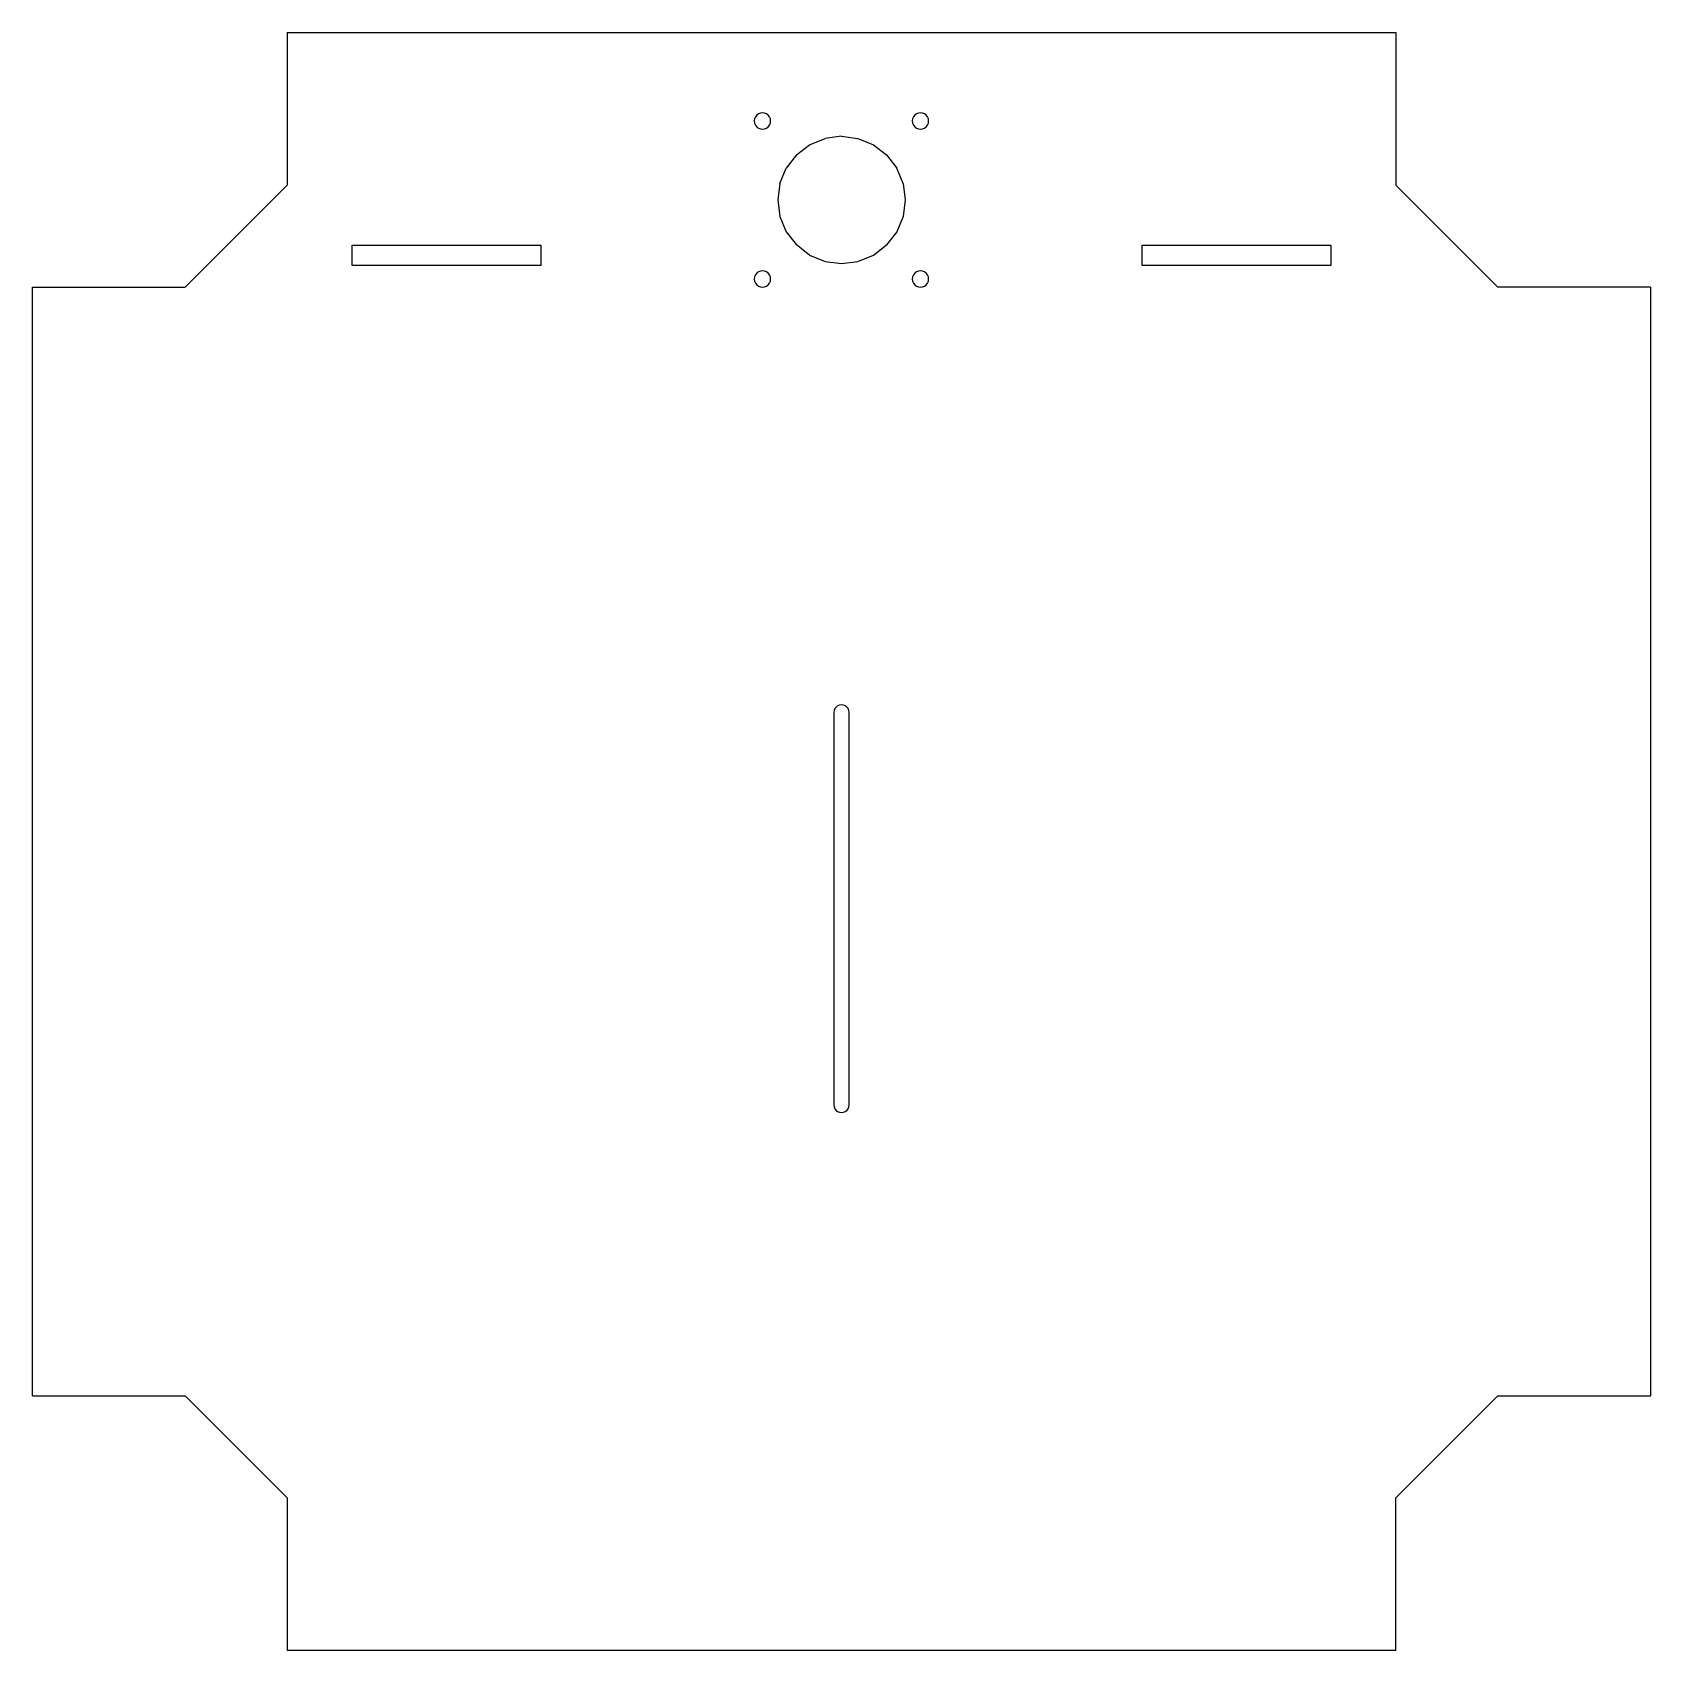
# Model space of a CAD drawing. Header units: metres. Extents: x 1474 to 1792, y 1335 to 1653.
import ezdxf

# ---------------------------------------------------------------- set-up
doc = ezdxf.new("R2010")
doc.units = ezdxf.units.M

msp = doc.modelspace()

# ---------------------------------------------------------------- linework, layer by layer
at = {"layer": 'GROUP0'}
for p, q in [((1524.46, 1652.6, 0), (1741.96, 1652.6, 0)), ((1524.46, 1652.6, 0), (1524.46, 1622.6, 0)), ((1741.96, 1652.6, 0), (1741.96, 1622.6, 0)), ((1616.17, 1635.63, 0), (1616.11, 1635.22, 0)), ((1616.11, 1635.22, 0), (1616.17, 1634.81, 0)), ((1616.33, 1636.02, 0), (1616.17, 1635.63, 0)), ((1616.58, 1636.35, 0), (1616.33, 1636.02, 0)), ((1616.91, 1636.61, 0), (1616.58, 1636.35, 0)), ((1617.3, 1636.77, 0), (1616.91, 1636.61, 0)), ((1617.71, 1636.82, 0), (1617.3, 1636.77, 0)), ((1618.13, 1636.77, 0), (1617.71, 1636.82, 0)), ((1618.51, 1636.61, 0), (1618.13, 1636.77, 0)), ((1618.85, 1636.35, 0), (1618.51, 1636.61, 0)), ((1619.1, 1636.02, 0), (1618.85, 1636.35, 0)), ((1619.26, 1635.63, 0), (1619.1, 1636.02, 0)), ((1619.31, 1635.22, 0), (1619.26, 1635.63, 0)), ((1619.26, 1634.81, 0), (1619.31, 1635.22, 0)), ((1647.17, 1635.63, 0), (1647.11, 1635.22, 0)), ((1647.11, 1635.22, 0), (1647.17, 1634.81, 0)), ((1647.33, 1636.02, 0), (1647.17, 1635.63, 0)), ((1647.58, 1636.35, 0), (1647.33, 1636.02, 0)), ((1647.91, 1636.61, 0), (1647.58, 1636.35, 0)), ((1648.3, 1636.77, 0), (1647.91, 1636.61, 0)), ((1648.71, 1636.82, 0), (1648.3, 1636.77, 0)), ((1649.13, 1636.77, 0), (1648.71, 1636.82, 0)), ((1649.51, 1636.61, 0), (1649.13, 1636.77, 0)), ((1649.85, 1636.35, 0), (1649.51, 1636.61, 0)), ((1650.1, 1636.02, 0), (1649.85, 1636.35, 0)), ((1650.26, 1635.63, 0), (1650.1, 1636.02, 0)), ((1650.31, 1635.22, 0), (1650.26, 1635.63, 0)), ((1650.26, 1634.81, 0), (1650.31, 1635.22, 0)), ((1616.17, 1634.81, 0), (1616.33, 1634.42, 0)), ((1616.33, 1634.42, 0), (1616.58, 1634.09, 0)), ((1616.58, 1634.09, 0), (1616.91, 1633.83, 0)), ((1616.91, 1633.83, 0), (1617.3, 1633.67, 0)), ((1617.3, 1633.67, 0), (1617.71, 1633.62, 0)), ((1617.71, 1633.62, 0), (1618.13, 1633.67, 0)), ((1618.13, 1633.67, 0), (1618.51, 1633.83, 0)), ((1618.51, 1633.83, 0), (1618.85, 1634.09, 0)), ((1618.85, 1634.09, 0), (1619.1, 1634.42, 0)), ((1619.1, 1634.42, 0), (1619.26, 1634.81, 0)), ((1633.21, 1632.22, 0), (1629.98, 1631.79, 0)), ((1633.21, 1632.22, 0), (1636.45, 1631.79, 0)), ((1647.17, 1634.81, 0), (1647.33, 1634.42, 0)), ((1647.33, 1634.42, 0), (1647.58, 1634.09, 0)), ((1647.58, 1634.09, 0), (1647.91, 1633.83, 0)), ((1647.91, 1633.83, 0), (1648.3, 1633.67, 0)), ((1648.3, 1633.67, 0), (1648.71, 1633.62, 0)), ((1648.71, 1633.62, 0), (1649.13, 1633.67, 0)), ((1649.13, 1633.67, 0), (1649.51, 1633.83, 0)), ((1649.51, 1633.83, 0), (1649.85, 1634.09, 0)), ((1649.85, 1634.09, 0), (1650.1, 1634.42, 0)), ((1650.1, 1634.42, 0), (1650.26, 1634.81, 0)), ((1624.38, 1628.56, 0), (1626.96, 1630.55, 0)), ((1626.96, 1630.55, 0), (1629.98, 1631.79, 0)), ((1636.45, 1631.79, 0), (1639.46, 1630.55, 0)), ((1639.46, 1630.55, 0), (1642.05, 1628.56, 0)), ((1621.14, 1622.96, 0), (1622.39, 1625.97, 0)), ((1624.38, 1628.56, 0), (1622.39, 1625.97, 0)), ((1642.05, 1628.56, 0), (1644.04, 1625.97, 0)), ((1645.29, 1622.96, 0), (1644.04, 1625.97, 0)), ((1504.46, 1602.6), (1524.46, 1622.6, 0)), ((1621.14, 1622.96, 0), (1620.71, 1619.72, 0)), ((1645.29, 1622.96, 0), (1645.71, 1619.72, 0)), ((1761.96, 1602.6, 0), (1741.96, 1622.6, 0)), ((1620.71, 1619.72, 0), (1621.14, 1616.49, 0)), ((1645.71, 1619.72, 0), (1645.29, 1616.49, 0)), ((1621.14, 1616.49, 0), (1622.39, 1613.47, 0)), ((1645.29, 1616.49, 0), (1644.04, 1613.47, 0)), ((1622.39, 1613.47, 0), (1624.38, 1610.88, 0)), ((1644.04, 1613.47, 0), (1642.05, 1610.88, 0)), ((1537.21, 1610.85, 0), (1574.21, 1610.85, 0)), ((1537.21, 1606.85, 0), (1537.21, 1610.85, 0)), ((1574.21, 1610.85, 0), (1574.21, 1606.85, 0)), ((1626.96, 1608.89, 0), (1624.38, 1610.88, 0)), ((1639.46, 1608.89, 0), (1642.05, 1610.88, 0)), ((1692.21, 1606.85, 0), (1692.21, 1610.85, 0)), ((1692.21, 1610.85, 0), (1729.21, 1610.85, 0)), ((1729.21, 1610.85, 0), (1729.21, 1606.85, 0)), ((1574.21, 1606.85, 0), (1537.21, 1606.85, 0)), ((1626.96, 1608.89, 0), (1629.98, 1607.65, 0)), ((1629.98, 1607.65, 0), (1633.21, 1607.22, 0)), ((1633.21, 1607.22, 0), (1636.45, 1607.65, 0)), ((1636.45, 1607.65, 0), (1639.46, 1608.89, 0)), ((1729.21, 1606.85, 0), (1692.21, 1606.85, 0)), ((1616.17, 1604.63, 0), (1616.11, 1604.22, 0)), ((1616.11, 1604.22, 0), (1616.17, 1603.81, 0)), ((1616.33, 1605.02, 0), (1616.17, 1604.63, 0)), ((1616.17, 1603.81, 0), (1616.33, 1603.42, 0)), ((1616.58, 1605.35, 0), (1616.33, 1605.02, 0)), ((1616.33, 1603.42, 0), (1616.58, 1603.09, 0)), ((1616.91, 1605.61, 0), (1616.58, 1605.35, 0)), ((1617.3, 1605.77, 0), (1616.91, 1605.61, 0)), ((1617.71, 1605.82, 0), (1617.3, 1605.77, 0)), ((1618.13, 1605.77, 0), (1617.71, 1605.82, 0)), ((1618.51, 1605.61, 0), (1618.13, 1605.77, 0)), ((1618.85, 1605.35, 0), (1618.51, 1605.61, 0)), ((1619.1, 1605.02, 0), (1618.85, 1605.35, 0)), ((1618.85, 1603.09, 0), (1619.1, 1603.42, 0)), ((1619.26, 1604.63, 0), (1619.1, 1605.02, 0)), ((1619.1, 1603.42, 0), (1619.26, 1603.81, 0)), ((1619.31, 1604.22, 0), (1619.26, 1604.63, 0)), ((1619.26, 1603.81, 0), (1619.31, 1604.22, 0)), ((1647.17, 1604.63, 0), (1647.11, 1604.22, 0)), ((1647.11, 1604.22, 0), (1647.17, 1603.81, 0)), ((1647.33, 1605.02, 0), (1647.17, 1604.63, 0)), ((1647.17, 1603.81, 0), (1647.33, 1603.42, 0)), ((1647.58, 1605.35, 0), (1647.33, 1605.02, 0)), ((1647.33, 1603.42, 0), (1647.58, 1603.09, 0)), ((1647.91, 1605.61, 0), (1647.58, 1605.35, 0)), ((1648.3, 1605.77, 0), (1647.91, 1605.61, 0)), ((1648.71, 1605.82, 0), (1648.3, 1605.77, 0)), ((1649.13, 1605.77, 0), (1648.71, 1605.82, 0)), ((1649.51, 1605.61, 0), (1649.13, 1605.77, 0)), ((1649.85, 1605.35, 0), (1649.51, 1605.61, 0)), ((1650.1, 1605.02, 0), (1649.85, 1605.35, 0)), ((1649.85, 1603.09, 0), (1650.1, 1603.42, 0)), ((1650.26, 1604.63, 0), (1650.1, 1605.02, 0)), ((1650.1, 1603.42, 0), (1650.26, 1603.81, 0)), ((1650.31, 1604.22, 0), (1650.26, 1604.63, 0)), ((1650.26, 1603.81, 0), (1650.31, 1604.22, 0)), ((1474.46, 1602.6, 0), (1504.46, 1602.6)), ((1474.46, 1385.1, 0), (1474.46, 1602.6, 0)), ((1616.58, 1603.09, 0), (1616.91, 1602.83, 0)), ((1616.91, 1602.83, 0), (1617.3, 1602.67, 0)), ((1617.3, 1602.67, 0), (1617.71, 1602.62, 0)), ((1617.71, 1602.62, 0), (1618.13, 1602.67, 0)), ((1618.13, 1602.67, 0), (1618.51, 1602.83, 0)), ((1618.51, 1602.83, 0), (1618.85, 1603.09, 0)), ((1647.58, 1603.09, 0), (1647.91, 1602.83, 0)), ((1647.91, 1602.83, 0), (1648.3, 1602.67, 0)), ((1648.3, 1602.67, 0), (1648.71, 1602.62, 0)), ((1648.71, 1602.62, 0), (1649.13, 1602.67, 0)), ((1649.13, 1602.67, 0), (1649.51, 1602.83, 0)), ((1649.51, 1602.83, 0), (1649.85, 1603.09, 0)), ((1791.96, 1602.6, 0), (1761.96, 1602.6, 0)), ((1791.96, 1602.6, 0), (1791.96, 1385.1, 0)), ((1631.77, 1519.55, 0), (1631.71, 1519.16, 0)), ((1631.71, 1519.16, 0), (1631.71, 1442.16, 0)), ((1631.92, 1519.91, 0), (1631.77, 1519.55, 0)), ((1632.15, 1520.22, 0), (1631.92, 1519.91, 0)), ((1632.46, 1520.46, 0), (1632.15, 1520.22, 0)), ((1632.83, 1520.61, 0), (1632.46, 1520.46, 0)), ((1633.21, 1520.66, 0), (1632.83, 1520.61, 0)), ((1633.6, 1520.61, 0), (1633.21, 1520.66, 0)), ((1633.96, 1520.46, 0), (1633.6, 1520.61, 0)), ((1634.27, 1520.22, 0), (1633.96, 1520.46, 0)), ((1634.51, 1519.91, 0), (1634.27, 1520.22, 0)), ((1634.66, 1519.55, 0), (1634.51, 1519.91, 0)), ((1634.71, 1519.16, 0), (1634.66, 1519.55, 0)), ((1634.71, 1442.16, 0), (1634.71, 1519.16, 0)), ((1631.71, 1442.16, 0), (1631.77, 1441.77, 0)), ((1631.77, 1441.77, 0), (1631.92, 1441.41, 0)), ((1634.51, 1441.41, 0), (1634.66, 1441.77, 0)), ((1634.66, 1441.77, 0), (1634.71, 1442.16, 0)), ((1631.92, 1441.41, 0), (1632.15, 1441.1, 0)), ((1632.15, 1441.1, 0), (1632.46, 1440.86, 0)), ((1632.46, 1440.86, 0), (1632.83, 1440.71, 0)), ((1632.83, 1440.71, 0), (1633.21, 1440.66, 0)), ((1633.21, 1440.66, 0), (1633.6, 1440.71, 0)), ((1633.6, 1440.71, 0), (1633.96, 1440.86, 0)), ((1633.96, 1440.86, 0), (1634.27, 1441.1, 0)), ((1634.27, 1441.1, 0), (1634.51, 1441.41, 0)), ((1474.46, 1385.1, 0), (1504.46, 1385.1, 0)), ((1504.46, 1385.1, 0), (1524.46, 1365.1, 0)), ((1741.96, 1365.1, 0), (1761.96, 1385.1, 0)), ((1761.96, 1385.1, 0), (1791.96, 1385.1, 0)), ((1524.46, 1365.1, 0), (1524.46, 1335.1, 0)), ((1741.96, 1335.1, 0), (1741.96, 1365.1, 0)), ((1741.96, 1335.1, 0), (1524.46, 1335.1, 0))]:
    msp.add_line(p, q, dxfattribs=at)

doc.saveas('drawing.dxf')
